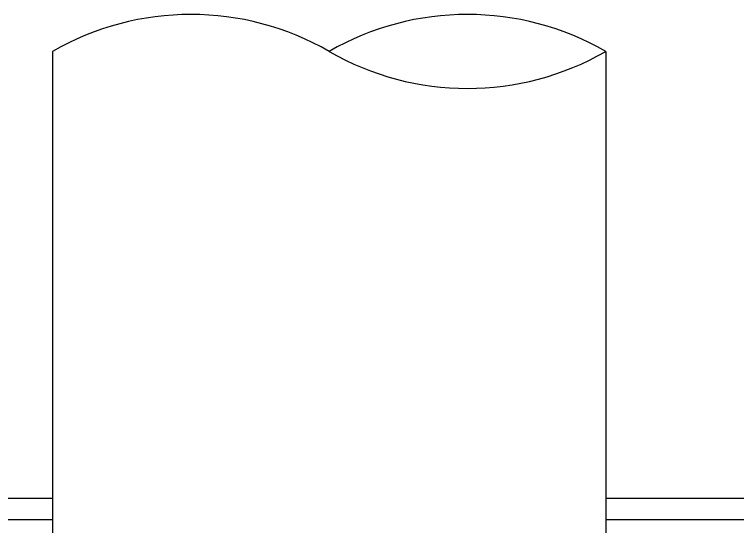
# Model space of a CAD drawing. Extents: x 1031190 to 1725648, y 733081 to 1571294.
# Drawn here: x 1158301 to 1159241, y 1227984 to 1228651 of the extents above; entities that cross this region are included whole.
import ezdxf

# ---------------------------------------------------------------- set-up
doc = ezdxf.new("R2010")
doc.units = 0
doc.header["$LTSCALE"] = 1000
doc.header["$MEASUREMENT"] = 0

msp = doc.modelspace()

# ---------------------------------------------------------------- linework, layer by layer
at = {"linetype": 'Continuous'}
for p, q in [((1158350.28, 1228602.94), (1158350.28, 1227975.6)), ((1159069.64, 1228602.94), (1159069.64, 1227975.6))]:
    msp.add_line(p, q, dxfattribs=at)
for p, q in [((1158350.28, 1228020.64), (1156903.98, 1228020.63)), ((1160866.62, 1228020.65), (1159069.64, 1228020.64)), ((1158350.28, 1227992.93), (1157206.16, 1227992.93)), ((1160521.14, 1227992.93), (1159069.64, 1227992.93))]:
    msp.add_line(p, q)
at = {"color": 7}
for centre, start, end in [((1158530.12, 1228291.45), 60, 120), ((1158889.8, 1228291.45), 60, 120), ((1158889.8, 1228914.44), 240, 300)]:
    msp.add_arc(centre, 359.68, start, end, dxfattribs=at)

doc.saveas('drawing.dxf')
